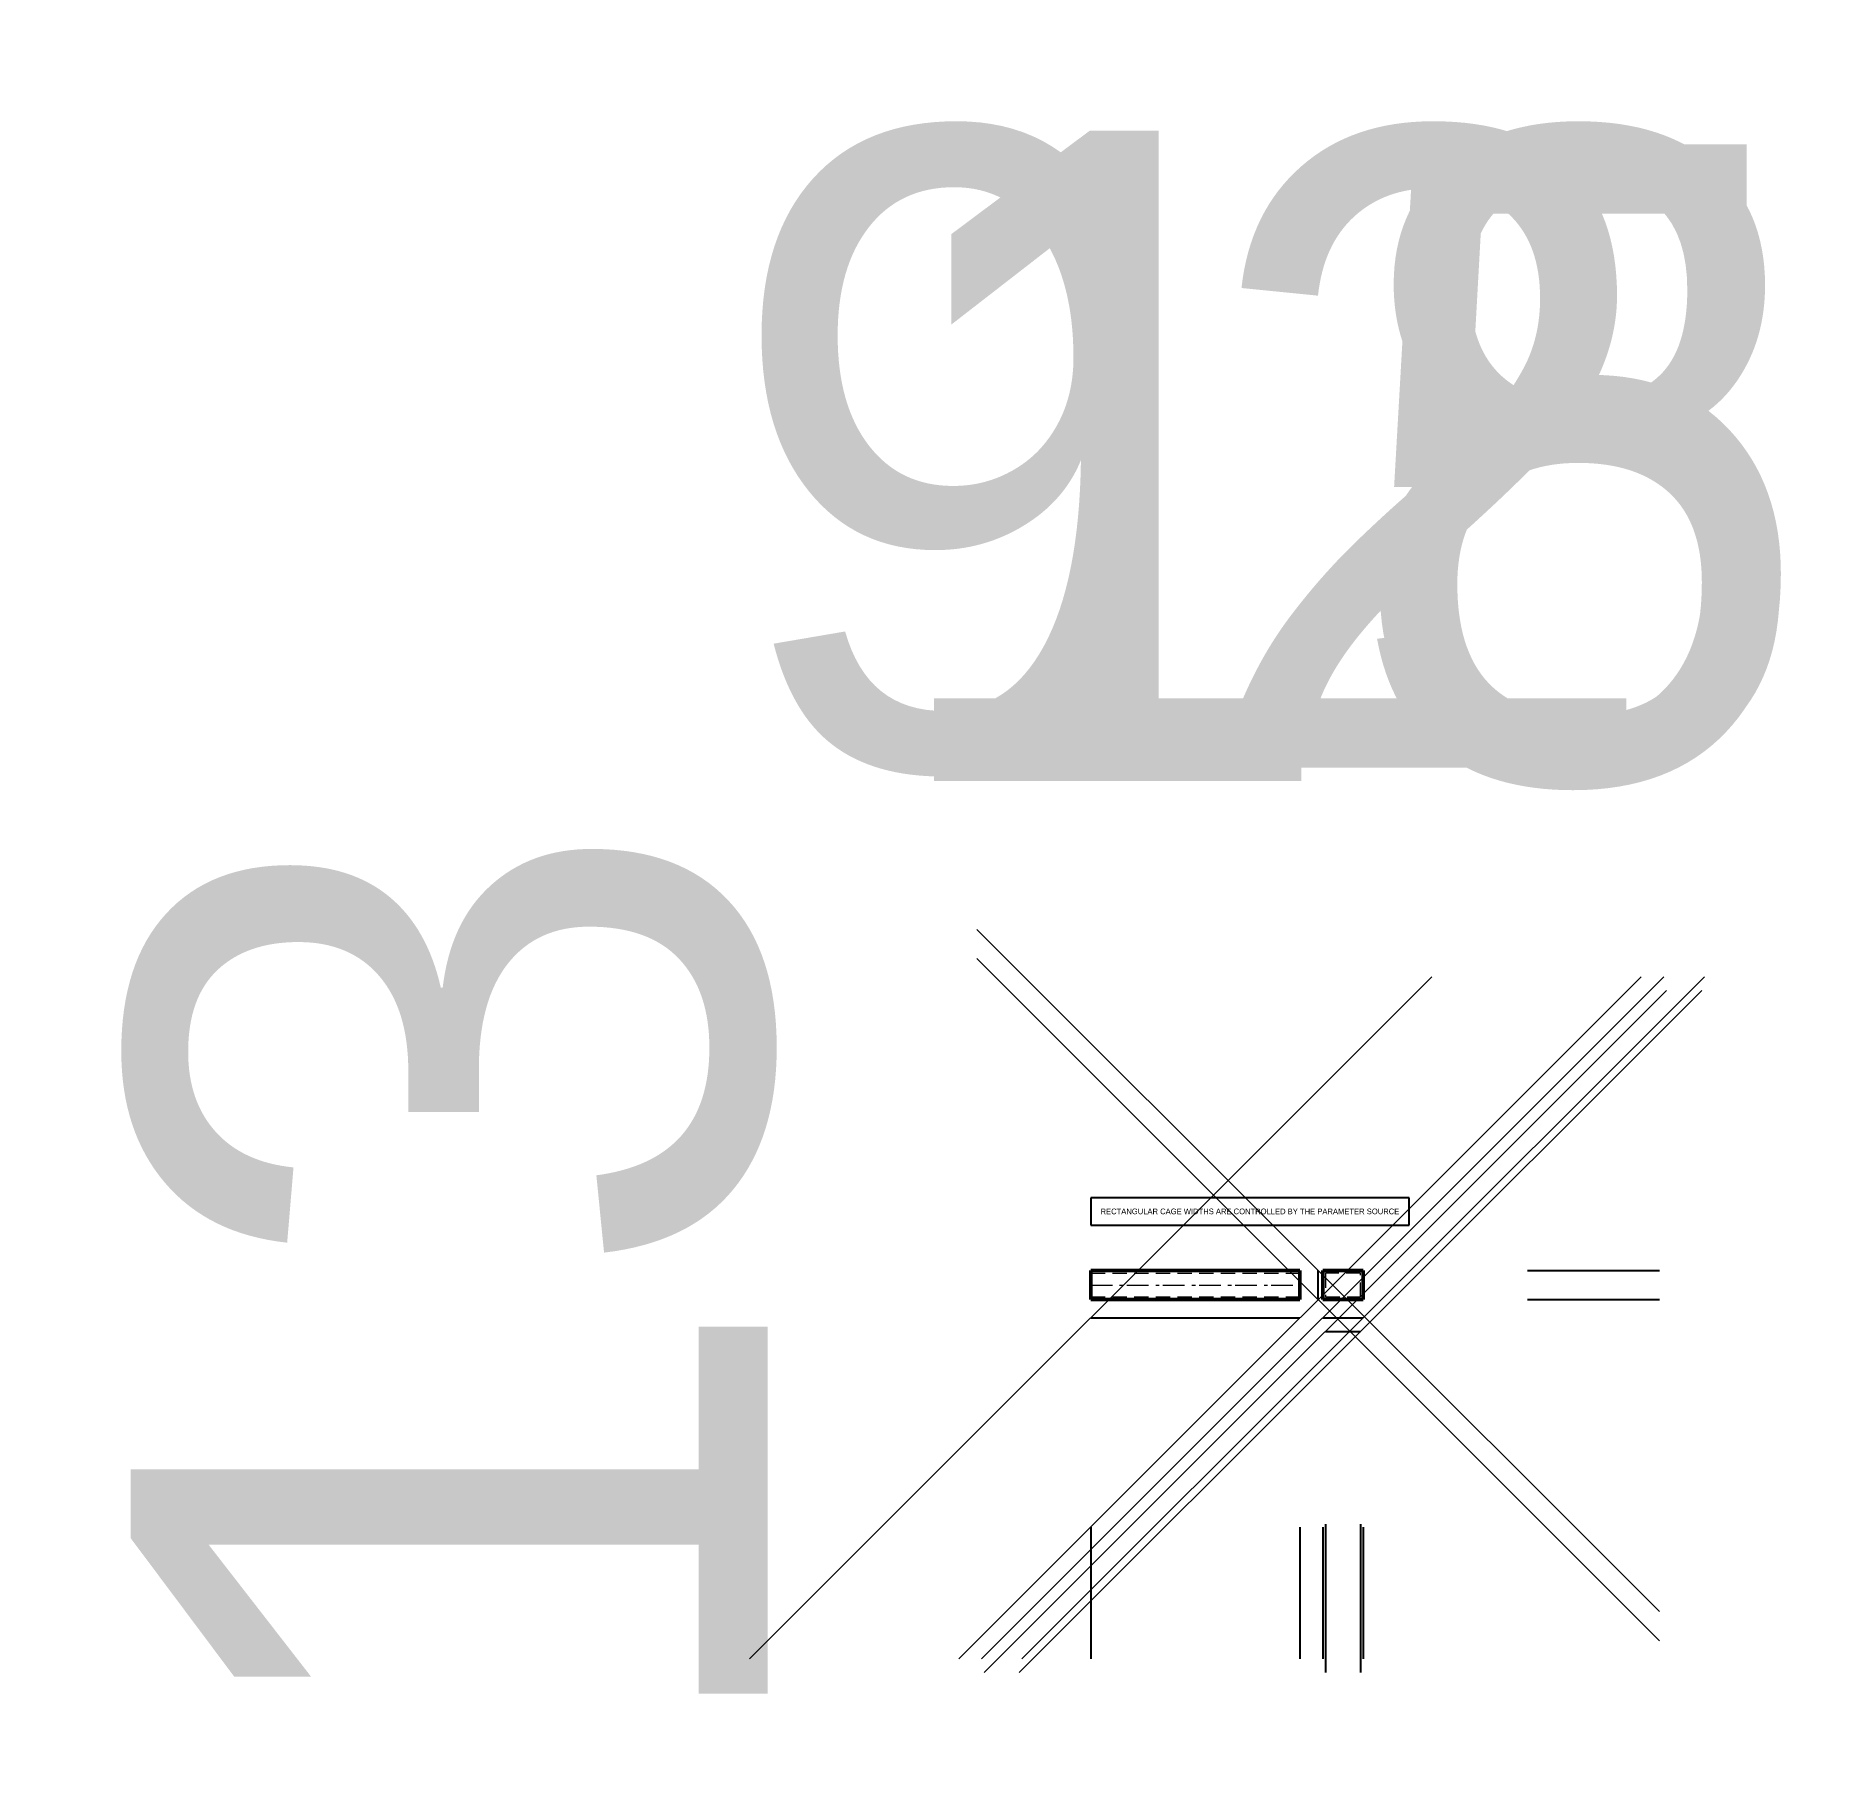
# Model space of a CAD drawing. Header units: millimetres. Extents: x -464 to 323, y -206 to 556.
import ezdxf
from ezdxf.enums import TextEntityAlignment as Align

# ---------------------------------------------------------------- set-up
doc = ezdxf.new("R2010")
doc.units = ezdxf.units.MM
doc.linetypes.add('CENTER2', pattern=[15.875, 9.525, -3.175, 1.5875, -1.5875])
doc.linetypes.add('DASHED2', pattern=[9.525, 6.35, -3.175])
for name, color, linetype, lineweight in [('CENTER', 4, 'CENTER2', 13), ('DIMENSION', 3, 'CONTINUOUS', 18), ('HIDDEN', 8, 'DASHED2', 18), ('NOTE_FRAME', 6, 'CONTINUOUS', 25), ('NOTES', 7, 'CONTINUOUS', 18), ('OUTLINE', 7, 'CONTINUOUS', 50)]:
    doc.layers.add(name, color=color, linetype=linetype, lineweight=lineweight)
doc.dimstyles.new('AICAD_MECH', dxfattribs={"dimtxt": 280, "dimasz": 180, "dimexe": 150, "dimexo": 100, "dimgap": 90, "dimtad": 1, "dimdec": 0, "dimtsz": 150, "dimcen": 2.5, "dimazin": 3, "dimtfac": 1, "dimtmove": 0, "dimatfit": 3})

msp = doc.modelspace()

# ---------------------------------------------------------------- linework, layer by layer
at = {"layer": 'CENTER'}
msp.add_line((0, 6.4), (92, 6.4), dxfattribs=at)
at = {"layer": 'HIDDEN'}
for p, q in [((0, 11.6), (92, 11.6)), ((118.6, 11.6), (103.2, 11.6)), ((103.2, 11.6), (103.2, 1.2)), ((118.6, 1.2), (118.6, 11.6)), ((0, 1.2), (92, 1.2)), ((103.2, 1.2), (118.6, 1.2))]:
    msp.add_line(p, q, dxfattribs=at)
at = {"layer": 'NOTE_FRAME'}
for p, q in [((140, 44.8), (0, 44.8)), ((0, 44.8), (0, 32.8)), ((140, 32.8), (140, 44.8)), ((0, 32.8), (140, 32.8))]:
    msp.add_line(p, q, dxfattribs=at)
at = {"layer": 'OUTLINE'}
for p, q in [((92, 12.8), (0, 12.8)), ((0, 12.8), (0, 0)), ((92, 0), (92, 12.8)), ((119.8, 12.8), (102, 12.8)), ((102, 12.8), (102, 0)), ((119.8, 0), (119.8, 12.8)), ((0, 0), (92, 0)), ((102, 0), (119.8, 0))]:
    msp.add_line(p, q, dxfattribs=at)

# ---------------------------------------------------------------- texts
at = {"layer": 'NOTES'}
msp.add_text('RECTANGULAR CAGE WIDTHS ARE CONTROLLED BY THE PARAMETER SOURCE', height=2.5, dxfattribs=at).set_placement((70, 38.8), align=Align.MIDDLE_CENTER)

# ---------------------------------------------------------------- dimensions: what is measured, and where the dimension line sits
at = {"layer": 'DIMENSION'}
for base, p1, p2 in [((0, -8), (0, 0), (92, 0)), ((102, -8), (102, 0), (119.8, 0)), ((103.2, -14), (103.2, 1.2), (118.6, 1.2))]:
    msp.add_linear_dim(base=base, p1=p1, p2=p2, dimstyle='AICAD_MECH', dxfattribs=at).render()
msp.add_linear_dim(base=(100, 0), p1=(92, 0), p2=(92, 12.8), angle=90, dimstyle='AICAD_MECH', dxfattribs=at).render()

doc.saveas('drawing.dxf')
